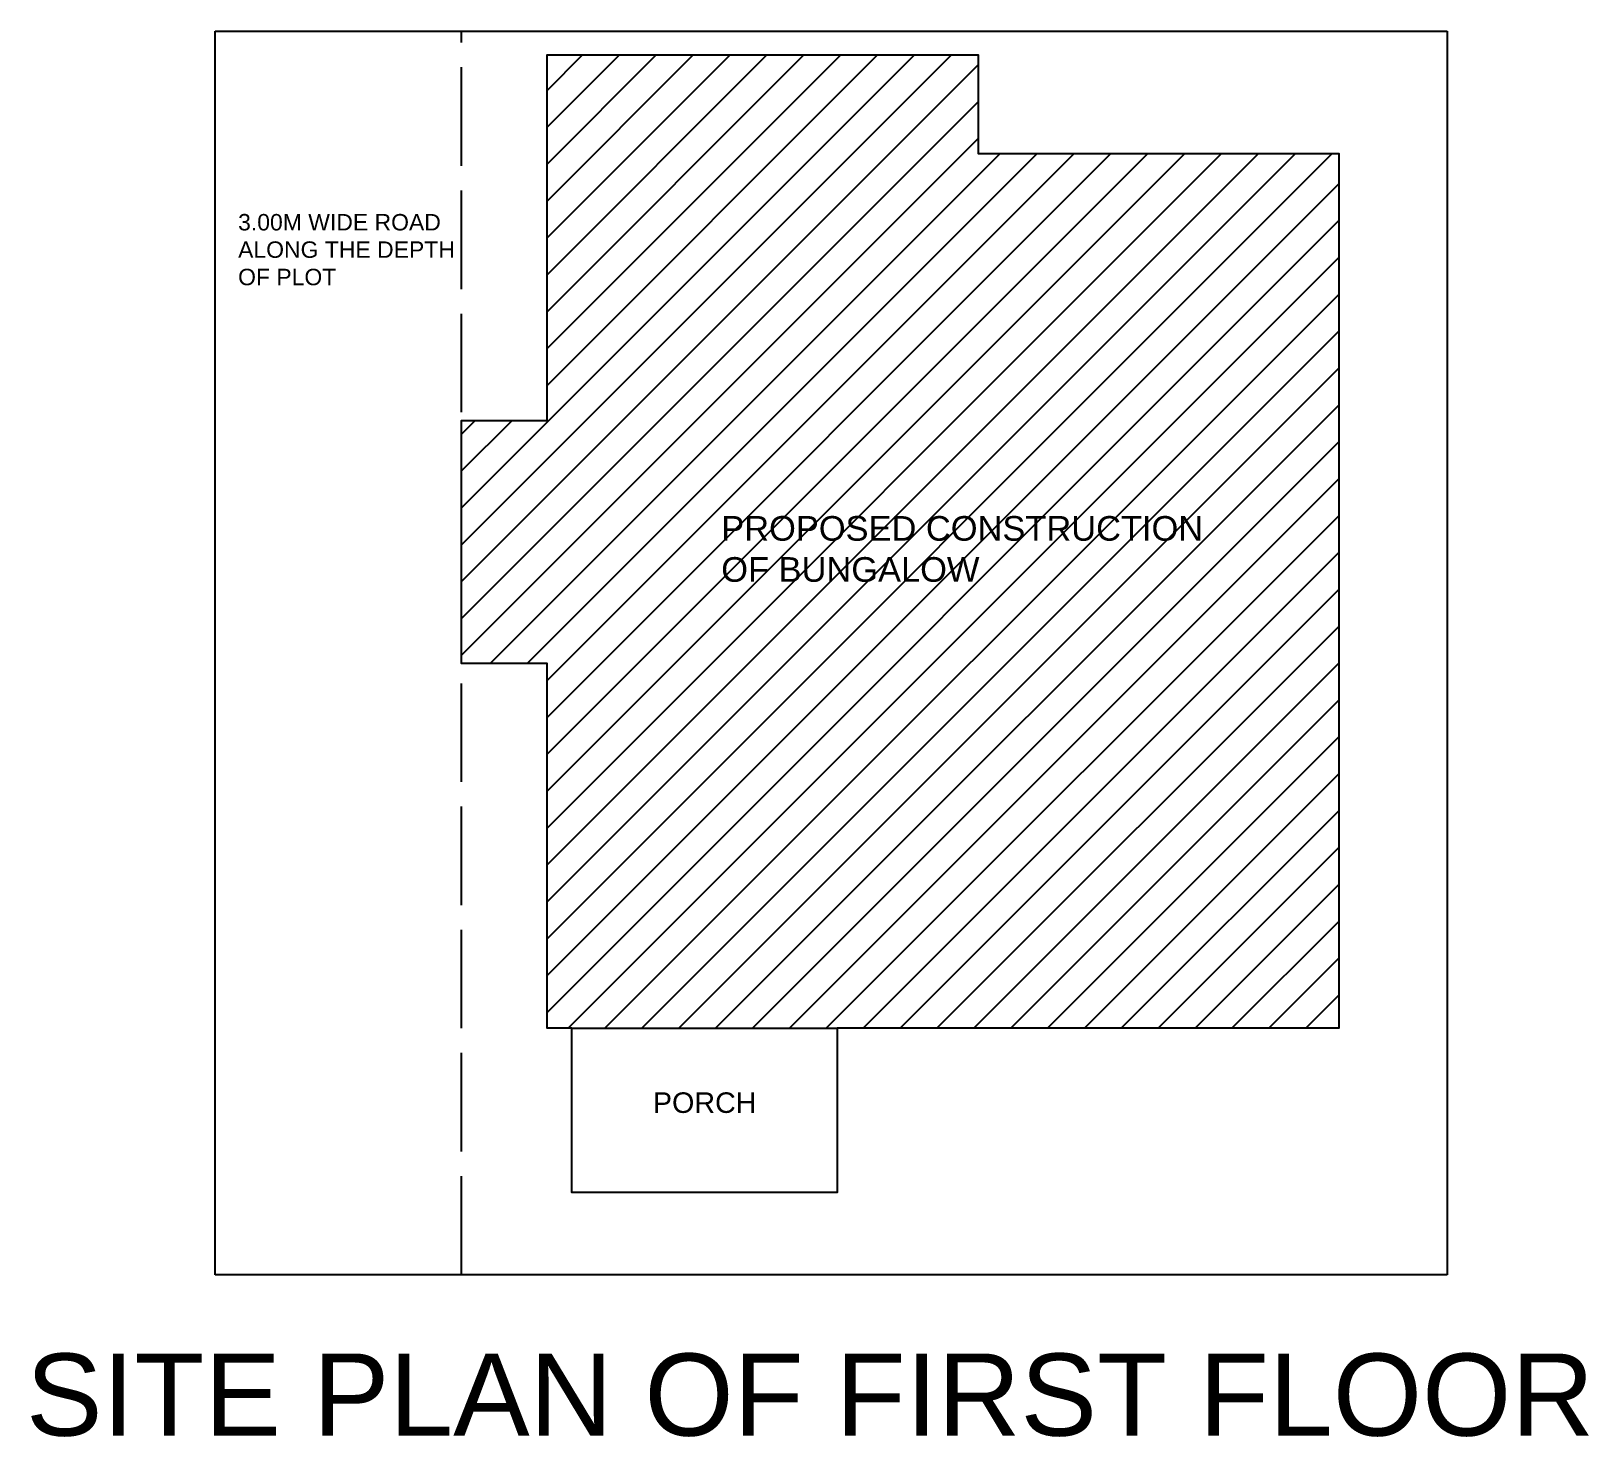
# Model space of a CAD drawing. Header units: metres. Extents: x 2556 to 2770, y 980 to 1029.
# Drawn here: x 2668.93 to 2687.9, y 992.54 to 1009.65 of the extents above; entities that cross this region are included whole.
import ezdxf

# ---------------------------------------------------------------- set-up
doc = ezdxf.new("R2010")
doc.units = ezdxf.units.M
for name, pattern in [('ACAD_ISO02W100', [15, 12, -3]), ('ACAD_ISO04W100', [30, 24, -3, 0, -3]), ('JIS_08_25', [28, 25, -1.125, 0.75, -1.125])]:
    doc.linetypes.add(name, pattern=pattern)
doc.styles.get("Standard").update_dxf_attribs({"font": 'arial.ttf'})

msp = doc.modelspace()

# ---------------------------------------------------------------- hatches: boundary and pattern name
at = {"linetype": 'ByBlock', "ltscale": 0.1}
h = msp.add_hatch(dxfattribs=at)
h.set_pattern_fill('ANSI31', scale=0.1)
h.paths.add_polyline_path([(2684.856, 1008.1611), (2680.466, 1008.1611), (2680.466, 1009.3611), (2675.216, 1009.3611), (2675.216, 1008.1611), (2675.216, 1004.9111), (2674.176, 1004.9111), (2674.176, 1001.9511), (2675.216, 1001.9511), (2675.216, 997.5111), (2675.516, 997.5111), (2678.746, 997.5111), (2684.856, 997.5111)])
h.paths.add_polyline_path([(2677.2292, 1002.773), (2683.247, 1002.773), (2683.247, 1003.8965), (2677.2292, 1003.8965)], flags=24)

# ---------------------------------------------------------------- linework, layer by layer
at = {"color": 3, "ltscale": 0.1}
for p, q in [((2671.176, 1009.6511), (2686.176, 1009.6511)), ((2671.176, 994.5111), (2671.176, 1009.6511)), ((2686.176, 1009.6511), (2686.176, 994.5111)), ((2686.176, 994.5111), (2671.176, 994.5111))]:
    msp.add_line(p, q, dxfattribs=at)
at = {"color": 2, "linetype": 'ACAD_ISO02W100', "ltscale": 0.1}
msp.add_line((2674.176, 994.5111), (2674.176, 1009.6511), dxfattribs=at)
at = {"color": 1, "linetype": 'ByBlock', "ltscale": 0.1}
msp.add_line((2675.516, 997.5111), (2678.746, 997.5111), dxfattribs=at)
msp.add_lwpolyline([(2675.216, 1008.1611), (2675.216, 1009.3611), (2680.466, 1009.3611), (2680.466, 1008.1611), (2684.856, 1008.1611), (2684.856, 997.5111), (2678.746, 997.5111), (2678.746, 995.5111), (2675.516, 995.5111), (2675.516, 997.5111), (2675.216, 997.5111), (2675.216, 1001.9511), (2674.176, 1001.9511), (2674.176, 1004.9111), (2675.216, 1004.9111), (2675.216, 1008.1611)], dxfattribs=at)

# ---------------------------------------------------------------- texts
at = {"color": 3, "linetype": 'ACAD_ISO04W100', "ltscale": 0.1, "insert": (2671.4545, 1007.425), "char_height": 0.2, "attachment_point": 1}
msp.add_mtext_dynamic_manual_height_columns('3.00M WIDE ROAD ALONG THE DEPTH OF PLOT', width=2.785096, gutter_width=12.5, heights=[0], dxfattribs=at)
at = {"color": 3, "insert": (2677.3366, 1003.7475), "char_height": 0.3, "attachment_point": 1}
msp.add_mtext_dynamic_manual_height_columns('PROPOSED CONSTRUCTION OF BUNGALOW', width=5.883685, gutter_width=12.5, heights=[0], dxfattribs=at)
at = {"color": 3, "ltscale": 0.1, "insert": (2676.5045, 996.7313), "char_height": 0.25, "attachment_point": 1}
msp.add_mtext_dynamic_manual_height_columns('PORCH', width=1.798738, gutter_width=12.5, heights=[0], dxfattribs=at)
at = {"color": 7, "linetype": 'JIS_08_25', "true_color": 0xffffff, "insert": (2668.8715, 993.5517), "char_height": 1, "attachment_point": 1}
msp.add_mtext_dynamic_manual_height_columns('SITE PLAN OF FIRST FLOOR', width=24.449684, gutter_width=12.5, heights=[0], dxfattribs=at)

doc.saveas('drawing.dxf')
